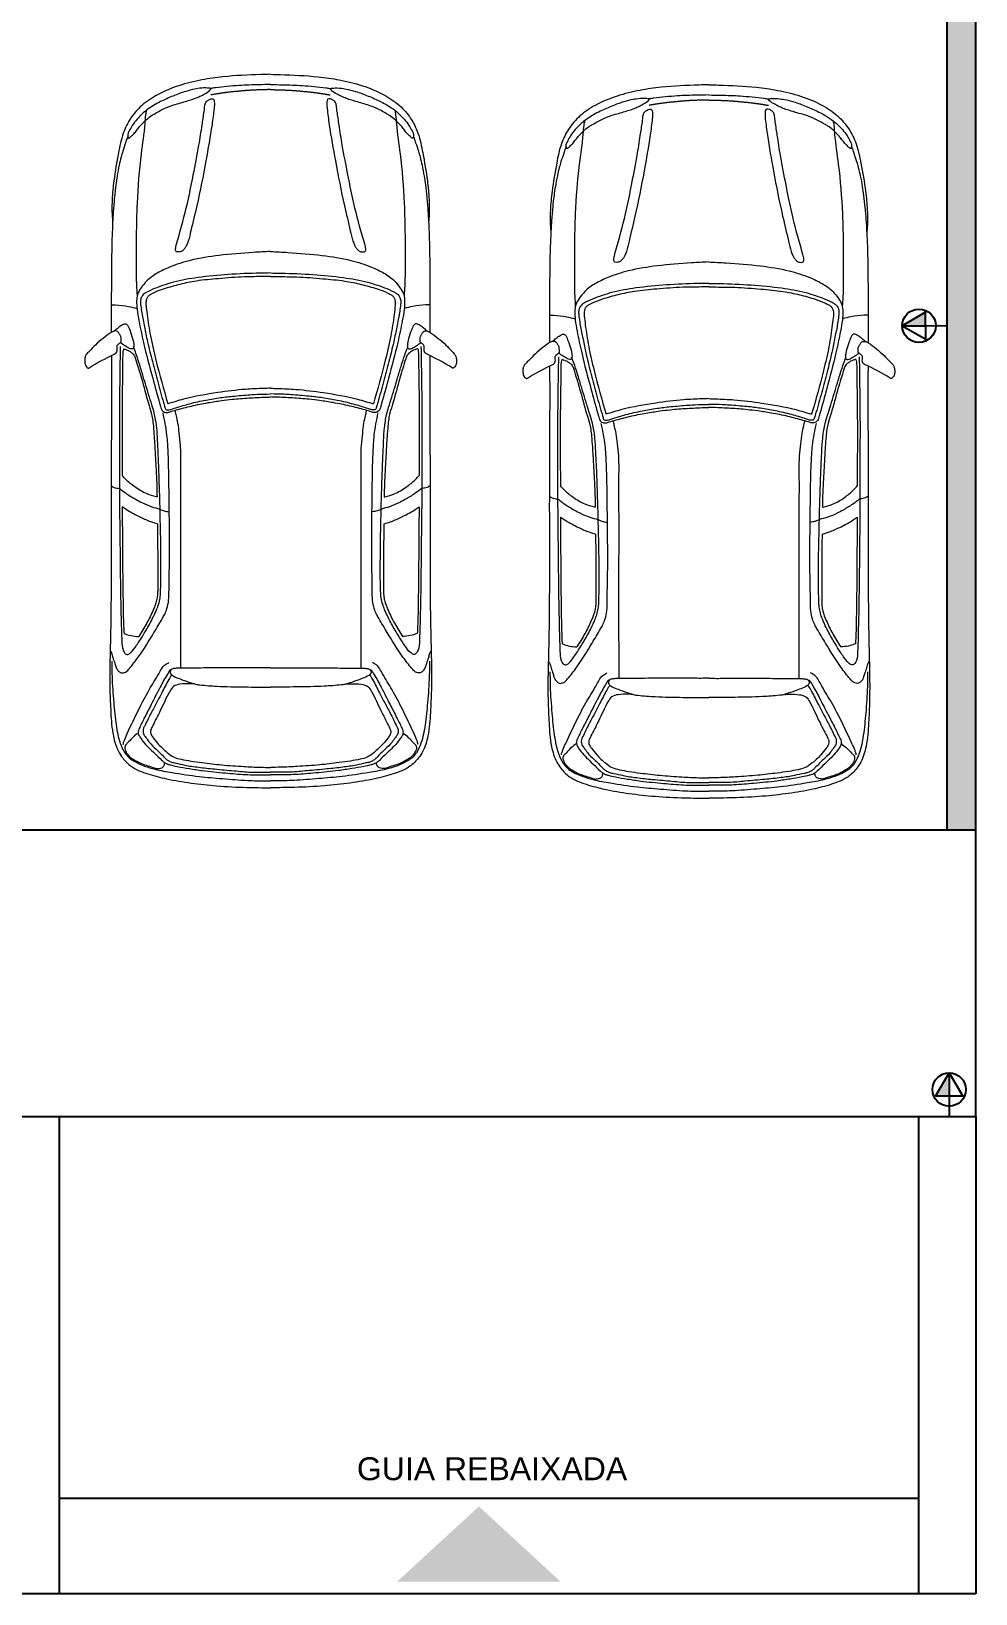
# Model space of a CAD drawing. Header units: inches. Extents: x 2 to 116, y 2 to 108.
# Drawn here: x 38.29 to 43.23, y 30.34 to 38.53 of the extents above; entities that cross this region are included whole.
import ezdxf

# ---------------------------------------------------------------- set-up
doc = ezdxf.new("R2010")
doc.units = ezdxf.units.IN
doc.header["$MEASUREMENT"] = 0
for name, color, linetype, lineweight in [('03.1 PAREDES', 250, 'Continuous', 25), ('07.1 DETALHES', 251, 'Continuous', 9), ('08.1 DETALHES', 253, 'Continuous', 9)]:
    doc.layers.add(name, color=color, linetype=linetype, lineweight=lineweight)
doc.layers.add('PLANTA TUGS_TUES', color=7, linetype='Continuous')
doc.layers.add('TOMADAS', color=170, linetype='Continuous')
doc.styles.add('TEXTO 15MM', font='arial.ttf', dxfattribs={"height": 0.15})

# ---------------------------------------------------------------- blocks, each defined once
blk = doc.blocks.new('VEICULO 03')
at = {"layer": '08.1 DETALHES'}
for points, knots in [([(0, 0), (-0.0168, -0.0006), (-0.1001, -0.0033), (-0.2205, -0.0078), (-0.3643, -0.0287), (-0.4804, -0.0564), (-0.5874, -0.1009), (-0.675, -0.158), (-0.7359, -0.2285), (-0.7776, -0.3139), (-0.7998, -0.4258), (-0.8203, -0.5414), (-0.8303, -0.6444), (-0.832, -0.7152), (-0.8292, -0.7532), (-0.828, -0.77)], [0.02204, 0.02204, 0.02204, 0.02204, 0.08847, 0.352239, 0.498864, 0.663494, 0.823694, 0.955883, 1.073879, 1.188235, 1.328115, 1.52388, 1.653638, 1.737566, 1.804286, 1.804286, 1.804286, 1.804286]), ([(0, 0), (0.0168, -0.0006), (0.1001, -0.0033), (0.2205, -0.0078), (0.3643, -0.0287), (0.4804, -0.0564), (0.5874, -0.1009), (0.675, -0.158), (0.7359, -0.2285), (0.7776, -0.3139), (0.7998, -0.4258), (0.8203, -0.5414), (0.8303, -0.6444), (0.832, -0.7152), (0.8292, -0.7532), (0.828, -0.77)], [0.02204, 0.02204, 0.02204, 0.02204, 0.08847, 0.352239, 0.498864, 0.663494, 0.823694, 0.955883, 1.073879, 1.188235, 1.328115, 1.52388, 1.653638, 1.737566, 1.804286, 1.804286, 1.804286, 1.804286]), ([(0, -0.0539), (-0.0207, -0.0541), (-0.0758, -0.0548), (-0.1723, -0.0581), (-0.2552, -0.0663), (-0.3038, -0.073), (-0.3111, -0.074)], [0.0070111, 0.0070111, 0.0070111, 0.0070111, 0.0891796, 0.2250349, 0.389513, 0.419064, 0.419064, 0.419064, 0.419064]), ([(0, -0.0539), (0.0207, -0.0541), (0.0758, -0.0548), (0.1723, -0.0581), (0.2552, -0.0663), (0.3038, -0.073), (0.3111, -0.074)], [0.0070111, 0.0070111, 0.0070111, 0.0070111, 0.0891796, 0.2250349, 0.389513, 0.419064, 0.419064, 0.419064, 0.419064]), ([(-0.6506, -0.1887), (-0.6522, -0.1966), (-0.6567, -0.2199), (-0.6607, -0.2966), (-0.6853, -0.45), (-0.6999, -0.6454), (-0.7048, -0.8464), (-0.7034, -0.9945), (-0.7042, -1.0912), (-0.7007, -1.1327), (-0.7002, -1.1465), (-0.6993, -1.1559), (-0.6988, -1.1619)], [0.025298, 0.025298, 0.025298, 0.025298, 0.05729, 0.119342, 0.328736, 0.672579, 0.894559, 1.124896, 1.259756, 1.276855, 1.290078, 1.31425, 1.31425, 1.31425, 1.31425]), ([(0.6506, -0.1887), (0.6522, -0.1966), (0.6567, -0.2199), (0.6607, -0.2966), (0.6853, -0.45), (0.6999, -0.6454), (0.7048, -0.8464), (0.7034, -0.9945), (0.7042, -1.0912), (0.7007, -1.1327), (0.7002, -1.1465), (0.6993, -1.1559), (0.6988, -1.1619)], [0.025298, 0.025298, 0.025298, 0.025298, 0.05729, 0.119342, 0.328736, 0.672579, 0.894559, 1.124896, 1.259756, 1.276855, 1.290078, 1.31425, 1.31425, 1.31425, 1.31425]), ([(-0.7463, -0.3234), (-0.7483, -0.3276), (-0.7536, -0.3393), (-0.7614, -0.3663), (-0.7735, -0.3981), (-0.7841, -0.4375), (-0.7948, -0.481), (-0.8033, -0.53), (-0.8119, -0.5855), (-0.8184, -0.647), (-0.8242, -0.7181), (-0.8284, -0.7919), (-0.8311, -0.8624), (-0.8327, -0.9323), (-0.8336, -1.0142), (-0.8344, -1.128), (-0.8345, -1.2444), (-0.8346, -1.325), (-0.8345, -1.352)], [0, 0, 0, 0, 0.01865, 0.050779, 0.111246, 0.153254, 0.212153, 0.2886, 0.350207, 0.434654, 0.53371, 0.632638, 0.72757, 0.812946, 0.909848, 1.05186, 1.263979, 1.370999, 1.370999, 1.370999, 1.370999]), ([(0.7477, -0.3264), (0.7492, -0.3297), (0.754, -0.3404), (0.7614, -0.3663), (0.7735, -0.3981), (0.7841, -0.4375), (0.7948, -0.481), (0.8033, -0.53), (0.8119, -0.5855), (0.8184, -0.647), (0.8242, -0.7181), (0.8284, -0.7919), (0.8311, -0.8624), (0.8327, -0.9323), (0.8336, -1.0142), (0.8344, -1.128), (0.8345, -1.2444), (0.8346, -1.325), (0.8345, -1.352)], [0.004395, 0.004395, 0.004395, 0.004395, 0.01865, 0.050779, 0.111246, 0.153254, 0.212153, 0.2886, 0.350207, 0.434654, 0.53371, 0.632638, 0.72757, 0.812946, 0.909848, 1.05186, 1.263979, 1.370999, 1.370999, 1.370999, 1.370999]), ([(0, -0.9285), (-0.0303, -0.9301), (-0.1205, -0.9349), (-0.2614, -0.9459), (-0.4087, -0.9695), (-0.5168, -1.0035), (-0.5935, -1.0397), (-0.6462, -1.0759), (-0.6777, -1.117), (-0.6993, -1.1517), (-0.703, -1.1913), (-0.6998, -1.2373), (-0.6866, -1.31), (-0.6615, -1.4305), (-0.6226, -1.574), (-0.5924, -1.6857), (-0.5769, -1.7398), (-0.5733, -1.7538), (-0.5666, -1.7649), (-0.5569, -1.7707), (-0.5466, -1.773), (-0.5381, -1.7724), (-0.5211, -1.7665), (-0.4803, -1.7549), (-0.4127, -1.7369), (-0.3332, -1.7211), (-0.2622, -1.7097), (-0.1911, -1.7015), (-0.1135, -1.6953), (-0.046, -1.6924), (-0.008, -1.6911), (0, -1.6908)], [0.022944, 0.022944, 0.022944, 0.022944, 0.143218, 0.380859, 0.582525, 0.732774, 0.827726, 0.918638, 0.981946, 1.032449, 1.077426, 1.136349, 1.215298, 1.369673, 1.624215, 1.803981, 1.828006, 1.847133, 1.861137, 1.878152, 1.890467, 1.902235, 1.911424, 1.961643, 2.070388, 2.188282, 2.282664, 2.355334, 2.47183, 2.591011, 2.622656, 2.622656, 2.622656, 2.622656]), ([(0, -0.9285), (0.0303, -0.9301), (0.1205, -0.9349), (0.2614, -0.9459), (0.4087, -0.9695), (0.5168, -1.0035), (0.5935, -1.0397), (0.6462, -1.0759), (0.6777, -1.117), (0.6993, -1.1517), (0.703, -1.1913), (0.6998, -1.2373), (0.6866, -1.31), (0.6615, -1.4305), (0.6226, -1.574), (0.5924, -1.6857), (0.5769, -1.7398), (0.5733, -1.7538), (0.5666, -1.7649), (0.5569, -1.7707), (0.5466, -1.773), (0.5381, -1.7724), (0.5211, -1.7665), (0.4803, -1.7549), (0.4127, -1.7369), (0.3332, -1.7211), (0.2622, -1.7097), (0.1911, -1.7015), (0.1135, -1.6953), (0.046, -1.6924), (0.008, -1.6911), (0, -1.6908)], [0.022944, 0.022944, 0.022944, 0.022944, 0.143218, 0.380859, 0.582525, 0.732774, 0.827726, 0.918638, 0.981946, 1.032449, 1.077426, 1.136349, 1.215298, 1.369673, 1.624215, 1.803981, 1.828006, 1.847133, 1.861137, 1.878152, 1.890467, 1.902235, 1.911424, 1.961643, 2.070388, 2.188282, 2.282664, 2.355334, 2.47183, 2.591011, 2.622656, 2.622656, 2.622656, 2.622656]), ([(0, -1.0412), (-0.0186, -1.0414), (-0.0925, -1.0423), (-0.2199, -1.0476), (-0.3713, -1.0619), (-0.5016, -1.0847), (-0.5931, -1.1156), (-0.6457, -1.1389), (-0.6682, -1.1539), (-0.6771, -1.1672), (-0.6825, -1.1851), (-0.6808, -1.2111), (-0.6747, -1.2541), (-0.6622, -1.3152), (-0.6463, -1.3991), (-0.6227, -1.4935), (-0.5946, -1.5989), (-0.5735, -1.6787), (-0.558, -1.7289), (-0.554, -1.7454), (-0.5492, -1.757), (-0.5398, -1.759), (-0.528, -1.7578), (-0.5045, -1.7501), (-0.4726, -1.7398), (-0.4179, -1.7237), (-0.352, -1.7089), (-0.2737, -1.6946), (-0.1928, -1.686), (-0.1261, -1.6799), (-0.0595, -1.6759), (-0.0237, -1.6754), (0, -1.6751)], [0.037234, 0.037234, 0.037234, 0.037234, 0.110981, 0.329974, 0.542177, 0.713036, 0.852921, 0.92347, 0.940577, 0.958871, 0.985943, 1.013033, 1.060946, 1.158417, 1.260048, 1.39895, 1.543866, 1.692054, 1.726833, 1.750558, 1.760928, 1.773332, 1.784734, 1.808335, 1.870489, 1.918206, 2.033811, 2.138074, 2.23324, 2.355998, 2.403538, 2.49755, 2.49755, 2.49755, 2.49755]), ([(0, -1.059), (-0.0126, -1.0594), (-0.058, -1.0606), (-0.1491, -1.0602), (-0.266, -1.0704), (-0.3793, -1.0801), (-0.4745, -1.0995), (-0.5484, -1.1206), (-0.6003, -1.1384), (-0.6271, -1.1531), (-0.6417, -1.1617), (-0.6492, -1.1751), (-0.654, -1.1915), (-0.6517, -1.2199), (-0.6445, -1.2801), (-0.6297, -1.3767), (-0.5933, -1.533), (-0.56, -1.6509), (-0.5384, -1.7269)], [0.028825, 0.028825, 0.028825, 0.028825, 0.078622, 0.208939, 0.389307, 0.543252, 0.659264, 0.773195, 0.848489, 0.875036, 0.894973, 0.913705, 0.934328, 0.961739, 1.025298, 1.17569, 1.347812, 1.660934, 1.660934, 1.660934, 1.660934]), ([(0, -1.0412), (0.0186, -1.0414), (0.0925, -1.0423), (0.2199, -1.0476), (0.3713, -1.0619), (0.5016, -1.0847), (0.5931, -1.1156), (0.6457, -1.1389), (0.6682, -1.1539), (0.6771, -1.1672), (0.6825, -1.1851), (0.6808, -1.2111), (0.6747, -1.2541), (0.6622, -1.3152), (0.6463, -1.3991), (0.6227, -1.4935), (0.5946, -1.5989), (0.5735, -1.6787), (0.558, -1.7289), (0.554, -1.7454), (0.5492, -1.757), (0.5398, -1.759), (0.528, -1.7578), (0.5045, -1.7501), (0.4726, -1.7398), (0.4179, -1.7237), (0.352, -1.7089), (0.2737, -1.6946), (0.1928, -1.686), (0.1261, -1.6799), (0.0595, -1.6759), (0.0237, -1.6754), (0, -1.6751)], [0.037234, 0.037234, 0.037234, 0.037234, 0.110981, 0.329974, 0.542177, 0.713036, 0.852921, 0.92347, 0.940577, 0.958871, 0.985943, 1.013033, 1.060946, 1.158417, 1.260048, 1.39895, 1.543866, 1.692054, 1.726833, 1.750558, 1.760928, 1.773332, 1.784734, 1.808335, 1.870489, 1.918206, 2.033811, 2.138074, 2.23324, 2.355998, 2.403538, 2.49755, 2.49755, 2.49755, 2.49755]), ([(0, -1.059), (0.0126, -1.0594), (0.058, -1.0606), (0.1491, -1.0602), (0.266, -1.0704), (0.3793, -1.0801), (0.4745, -1.0995), (0.5484, -1.1206), (0.6003, -1.1384), (0.6271, -1.1531), (0.6417, -1.1617), (0.6492, -1.1751), (0.654, -1.1915), (0.6517, -1.2199), (0.6445, -1.2801), (0.6297, -1.3767), (0.5933, -1.533), (0.56, -1.6509), (0.5384, -1.7269)], [0.028825, 0.028825, 0.028825, 0.028825, 0.078622, 0.208939, 0.389307, 0.543252, 0.659264, 0.773195, 0.848489, 0.875036, 0.894973, 0.913705, 0.934328, 0.961739, 1.025298, 1.17569, 1.347812, 1.660934, 1.660934, 1.660934, 1.660934]), ([(-0.8345, -1.208), (-0.827, -1.2078), (-0.7968, -1.2077), (-0.7516, -1.2142), (-0.7147, -1.2229), (-0.7001, -1.2265)], [0.0519778, 0.0519778, 0.0519778, 0.0519778, 0.0814405, 0.1719525, 0.2315566, 0.2315566, 0.2315566, 0.2315566]), ([(0.8345, -1.208), (0.827, -1.2078), (0.7968, -1.2077), (0.7516, -1.2142), (0.7147, -1.2229), (0.7001, -1.2265)], [0.0519778, 0.0519778, 0.0519778, 0.0519778, 0.0814405, 0.1719525, 0.2315566, 0.2315566, 0.2315566, 0.2315566]), ([(-0.82, -1.3455), (-0.8179, -1.3437), (-0.8092, -1.3364), (-0.7947, -1.3236), (-0.7783, -1.3128), (-0.7658, -1.3075), (-0.7564, -1.3069), (-0.7491, -1.3133), (-0.7422, -1.3286), (-0.7312, -1.3557), (-0.7218, -1.3868), (-0.7163, -1.4135), (-0.7158, -1.427), (-0.7187, -1.4393), (-0.73, -1.4395), (-0.7445, -1.4351), (-0.7635, -1.4222), (-0.779, -1.4119), (-0.7871, -1.4065)], [0.0088358, 0.0088358, 0.0088358, 0.0088358, 0.0198161, 0.053601, 0.0858035, 0.0966397, 0.1074191, 0.1209932, 0.1317796, 0.1741989, 0.2364385, 0.2609589, 0.2806319, 0.2922977, 0.3038688, 0.3189415, 0.3541848, 0.392839, 0.392839, 0.392839, 0.392839]), ([(0.82, -1.3455), (0.8179, -1.3437), (0.8092, -1.3364), (0.7947, -1.3236), (0.7783, -1.3128), (0.7658, -1.3075), (0.7564, -1.3069), (0.7491, -1.3133), (0.7422, -1.3286), (0.7312, -1.3557), (0.7218, -1.3868), (0.7163, -1.4135), (0.7158, -1.427), (0.7187, -1.4393), (0.73, -1.4395), (0.7445, -1.4351), (0.7635, -1.4222), (0.779, -1.4119), (0.7871, -1.4065)], [0.0088358, 0.0088358, 0.0088358, 0.0088358, 0.0198161, 0.053601, 0.0858035, 0.0966397, 0.1074191, 0.1209932, 0.1317796, 0.1741989, 0.2364385, 0.2609589, 0.2806319, 0.2922977, 0.3038688, 0.3189415, 0.3541848, 0.392839, 0.392839, 0.392839, 0.392839]), ([(-0.7873, -1.4266), (-0.7876, -1.4348), (-0.7886, -1.4683), (-0.7897, -1.565), (-0.7926, -1.7348), (-0.7912, -1.9598), (-0.7924, -2.199), (-0.7891, -2.4316), (-0.7873, -2.6575), (-0.7836, -2.8395), (-0.7803, -2.9632), (-0.7765, -3.0188), (-0.7529, -3.0462), (-0.725, -3.0254), (-0.7083, -3.0009), (-0.6845, -2.9666), (-0.6575, -2.922), (-0.6289, -2.8733), (-0.6082, -2.8311), (-0.596, -2.8022), (-0.5854, -2.7758), (-0.58, -2.7507), (-0.5769, -2.7295), (-0.5764, -2.7085), (-0.5751, -2.6748), (-0.5742, -2.6313), (-0.5744, -2.5782), (-0.5748, -2.5153), (-0.5752, -2.4458), (-0.5765, -2.3828), (-0.5785, -2.3237), (-0.5791, -2.258), (-0.5819, -2.1761), (-0.5846, -2.0912), (-0.5876, -2.0055), (-0.5919, -1.9269), (-0.5944, -1.8635), (-0.6007, -1.8175), (-0.6072, -1.7815), (-0.6191, -1.7396), (-0.6352, -1.6909), (-0.651, -1.6373), (-0.668, -1.5807), (-0.6844, -1.5259), (-0.7003, -1.4771), (-0.7117, -1.4457), (-0.7174, -1.4312), (-0.7186, -1.4282)], [0.016225, 0.016225, 0.016225, 0.016225, 0.048768, 0.148649, 0.399455, 0.721452, 1.040354, 1.346887, 1.642979, 1.935367, 2.06822, 2.132517, 2.157039, 2.188869, 2.242898, 2.284108, 2.351535, 2.450516, 2.507446, 2.537575, 2.574619, 2.620009, 2.638988, 2.659259, 2.70327, 2.772409, 2.831666, 2.913827, 3.021546, 3.106984, 3.163285, 3.255932, 3.367419, 3.487813, 3.592344, 3.707224, 3.799528, 3.843668, 3.891049, 3.9443, 4.016063, 4.094106, 4.165982, 4.24991, 4.320665, 4.369477, 4.382226, 4.382226, 4.382226, 4.382226]), ([(-0.7706, -1.4394), (-0.7716, -1.444), (-0.7751, -1.4616), (-0.7749, -1.5381), (-0.7777, -1.6584), (-0.7783, -1.8616), (-0.7776, -2.0175), (-0.7774, -2.1026)], [0.0107846, 0.0107846, 0.0107846, 0.0107846, 0.0291315, 0.0805713, 0.2677321, 0.5534025, 0.8851576, 0.8851576, 0.8851576, 0.8851576]), ([(-0.7706, -1.4394), (-0.7678, -1.4398), (-0.7557, -1.4422), (-0.74, -1.4502), (-0.7246, -1.4609), (-0.713, -1.4732), (-0.6998, -1.5172), (-0.6722, -1.6017), (-0.6492, -1.6977), (-0.626, -1.7672), (-0.6177, -1.8072), (-0.6135, -1.8485), (-0.6089, -1.9094), (-0.6047, -1.9848), (-0.5999, -2.0738), (-0.5958, -2.1491), (-0.5952, -2.1978), (-0.595, -2.2144)], [0.01621, 0.01621, 0.01621, 0.01621, 0.027452, 0.065135, 0.084552, 0.101745, 0.130663, 0.271161, 0.449297, 0.519339, 0.561636, 0.610534, 0.683602, 0.803795, 0.909645, 1.036895, 1.102484, 1.102484, 1.102484, 1.102484]), ([(0.7873, -1.4266), (0.7876, -1.4348), (0.7886, -1.4683), (0.7897, -1.565), (0.7926, -1.7348), (0.7912, -1.9598), (0.7924, -2.199), (0.7891, -2.4316), (0.7873, -2.6575), (0.7836, -2.8395), (0.7803, -2.9632), (0.7765, -3.0188), (0.7529, -3.0462), (0.725, -3.0254), (0.7083, -3.0009), (0.6845, -2.9666), (0.6575, -2.922), (0.6289, -2.8733), (0.6082, -2.8311), (0.596, -2.8022), (0.5854, -2.7758), (0.58, -2.7507), (0.5769, -2.7295), (0.5764, -2.7085), (0.5751, -2.6748), (0.5742, -2.6313), (0.5744, -2.5782), (0.5748, -2.5153), (0.5752, -2.4458), (0.5765, -2.3828), (0.5785, -2.3237), (0.5791, -2.258), (0.5819, -2.1761), (0.5846, -2.0912), (0.5876, -2.0055), (0.5919, -1.9269), (0.5944, -1.8635), (0.6007, -1.8175), (0.6072, -1.7815), (0.6191, -1.7396), (0.6352, -1.6909), (0.651, -1.6373), (0.668, -1.5807), (0.6844, -1.5259), (0.7003, -1.4771), (0.7112, -1.4469), (0.7164, -1.4337), (0.7171, -1.432)], [0.016225, 0.016225, 0.016225, 0.016225, 0.048768, 0.148649, 0.399455, 0.721452, 1.040354, 1.346887, 1.642979, 1.935367, 2.06822, 2.132517, 2.157039, 2.188869, 2.242898, 2.284108, 2.351535, 2.450516, 2.507446, 2.537575, 2.574619, 2.620009, 2.638988, 2.659259, 2.70327, 2.772409, 2.831666, 2.913827, 3.021546, 3.106984, 3.163285, 3.255932, 3.367419, 3.487813, 3.592344, 3.707224, 3.799528, 3.843668, 3.891049, 3.9443, 4.016063, 4.094106, 4.165982, 4.24991, 4.320665, 4.369477, 4.376898, 4.376898, 4.376898, 4.376898]), ([(0.7706, -1.4394), (0.7678, -1.4398), (0.7557, -1.4422), (0.74, -1.4502), (0.7246, -1.4609), (0.713, -1.4732), (0.6998, -1.5172), (0.6722, -1.6017), (0.6492, -1.6977), (0.626, -1.7672), (0.6177, -1.8072), (0.6135, -1.8485), (0.6089, -1.9094), (0.6047, -1.9848), (0.5999, -2.0738), (0.5958, -2.1491), (0.5952, -2.1978), (0.595, -2.2144)], [0.01621, 0.01621, 0.01621, 0.01621, 0.027452, 0.065135, 0.084552, 0.101745, 0.130663, 0.271161, 0.449297, 0.519339, 0.561636, 0.610534, 0.683602, 0.803795, 0.909645, 1.036895, 1.102484, 1.102484, 1.102484, 1.102484]), ([(0.7706, -1.4394), (0.7716, -1.444), (0.7751, -1.4616), (0.7749, -1.5381), (0.7777, -1.6584), (0.7783, -1.8616), (0.7776, -2.0175), (0.7774, -2.1026)], [0.0107846, 0.0107846, 0.0107846, 0.0107846, 0.0291315, 0.0805713, 0.2677321, 0.5534025, 0.8851576, 0.8851576, 0.8851576, 0.8851576]), ([(-0.834, -1.4741), (-0.8338, -1.4972), (-0.8333, -1.5878), (-0.8335, -1.8181), (-0.837, -2.2801), (-0.8318, -2.7737), (-0.8456, -3.1668), (-0.8371, -3.3461), (-0.8302, -3.4553), (-0.8056, -3.5362), (-0.7713, -3.5892), (-0.7236, -3.6365), (-0.6412, -3.6679), (-0.5359, -3.6951), (-0.4149, -3.715), (-0.2748, -3.7306), (-0.1357, -3.7372), (-0.0418, -3.7381), (0, -3.7384)], [1.532241, 1.532241, 1.532241, 1.532241, 1.623906, 1.890997, 2.444728, 3.45404, 3.847101, 4.001413, 4.165196, 4.279864, 4.33083, 4.414174, 4.540788, 4.673279, 4.846267, 5.025482, 5.231917, 5.397513, 5.397513, 5.397513, 5.397513]), ([(-0.834, -1.4741), (-0.8338, -1.4972), (-0.8333, -1.5878), (-0.8335, -1.8181), (-0.837, -2.2801), (-0.8318, -2.7737), (-0.8456, -3.1668), (-0.8371, -3.3461), (-0.8302, -3.4553), (-0.8056, -3.5362), (-0.7713, -3.5892), (-0.7236, -3.6365), (-0.6412, -3.6679), (-0.5359, -3.6951), (-0.4149, -3.715), (-0.2748, -3.7306), (-0.1357, -3.7372), (-0.0418, -3.7381), (0, -3.7384)], [1.532241, 1.532241, 1.532241, 1.532241, 1.623906, 1.890997, 2.444728, 3.45404, 3.847101, 4.001413, 4.165196, 4.279864, 4.33083, 4.414174, 4.540788, 4.673279, 4.846267, 5.025482, 5.231917, 5.397513, 5.397513, 5.397513, 5.397513]), ([(0.834, -1.4741), (0.8338, -1.4972), (0.8333, -1.5878), (0.8335, -1.8181), (0.837, -2.2801), (0.8318, -2.7737), (0.8456, -3.1668), (0.8371, -3.3461), (0.8302, -3.4553), (0.8056, -3.5362), (0.7713, -3.5892), (0.7236, -3.6365), (0.6412, -3.6679), (0.5359, -3.6951), (0.4149, -3.715), (0.2748, -3.7306), (0.1357, -3.7372), (0.0418, -3.7381), (0, -3.7384)], [1.532241, 1.532241, 1.532241, 1.532241, 1.623906, 1.890997, 2.444728, 3.45404, 3.847101, 4.001413, 4.165196, 4.279864, 4.33083, 4.414174, 4.540788, 4.673279, 4.846267, 5.025482, 5.231917, 5.397513, 5.397513, 5.397513, 5.397513]), ([(0, -1.645), (-0.012, -1.6454), (-0.056, -1.6468), (-0.1488, -1.6504), (-0.289, -1.6688), (-0.4256, -1.6922), (-0.511, -1.7182), (-0.5384, -1.7269)], [0.0184805, 0.0184805, 0.0184805, 0.0184805, 0.0662171, 0.1925344, 0.3862268, 0.6263675, 0.7400159, 0.7400159, 0.7400159, 0.7400159]), ([(0, -1.645), (0.012, -1.6454), (0.056, -1.6468), (0.1488, -1.6504), (0.289, -1.6688), (0.4256, -1.6922), (0.511, -1.7182), (0.5384, -1.7269)], [0.0184805, 0.0184805, 0.0184805, 0.0184805, 0.0662171, 0.1925344, 0.3862268, 0.6263675, 0.7400159, 0.7400159, 0.7400159, 0.7400159]), ([(-0.8407, -3.0216), (-0.8378, -3.0248), (-0.8299, -3.0347), (-0.8275, -3.0591), (-0.8154, -3.0832), (-0.8107, -3.1083), (-0.7994, -3.1254), (-0.7826, -3.1399), (-0.7566, -3.1338), (-0.7288, -3.1011), (-0.6769, -3.0341), (-0.6223, -2.9438), (-0.5768, -2.8688), (-0.5531, -2.8271), (-0.5407, -2.796), (-0.5323, -2.7525), (-0.5323, -2.6979), (-0.5309, -2.6139), (-0.5286, -2.4899), (-0.5302, -2.3487), (-0.5316, -2.2199), (-0.5329, -2.1129), (-0.5349, -2.0199), (-0.5381, -1.9441), (-0.5431, -1.8852), (-0.551, -1.8318), (-0.5594, -1.7934), (-0.5635, -1.7746)], [0.007913, 0.007913, 0.007913, 0.007913, 0.024718, 0.058133, 0.100469, 0.131412, 0.157469, 0.181283, 0.213824, 0.249153, 0.350071, 0.55033, 0.665756, 0.698043, 0.740049, 0.798041, 0.872168, 0.956009, 1.130827, 1.363551, 1.515194, 1.641414, 1.787301, 1.883745, 1.941896, 2.021262, 2.097496, 2.097496, 2.097496, 2.097496]), ([(-0.5005, -1.765), (-0.4988, -1.7731), (-0.4947, -1.794), (-0.4851, -1.8321), (-0.4806, -1.8843), (-0.4712, -1.9545), (-0.4728, -2.0689), (-0.4718, -2.261), (-0.4723, -2.5229), (-0.4721, -2.8193), (-0.4721, -3.0162), (-0.4721, -3.1119)], [0, 0, 0, 0, 0.032565, 0.084391, 0.155401, 0.239537, 0.365069, 0.607284, 1.001435, 1.402192, 1.781494, 1.781494, 1.781494, 1.781494]), ([(0.5005, -1.765), (0.4988, -1.7731), (0.4947, -1.794), (0.4851, -1.8321), (0.4806, -1.8843), (0.4712, -1.9545), (0.4728, -2.0689), (0.4718, -2.261), (0.4723, -2.5229), (0.4721, -2.8193), (0.4721, -3.0162), (0.4721, -3.1119)], [0, 0, 0, 0, 0.032565, 0.084391, 0.155401, 0.239537, 0.365069, 0.607284, 1.001435, 1.402192, 1.781494, 1.781494, 1.781494, 1.781494]), ([(0.8407, -3.0216), (0.8378, -3.0248), (0.8299, -3.0347), (0.8275, -3.0591), (0.8154, -3.0832), (0.8107, -3.1083), (0.7994, -3.1254), (0.7826, -3.1399), (0.7566, -3.1338), (0.7288, -3.1011), (0.6769, -3.0341), (0.6223, -2.9438), (0.5768, -2.8688), (0.5531, -2.8271), (0.5407, -2.796), (0.5323, -2.7525), (0.5323, -2.6979), (0.5309, -2.6139), (0.5286, -2.4899), (0.5302, -2.3487), (0.5316, -2.2199), (0.5329, -2.1129), (0.5349, -2.0199), (0.5381, -1.9441), (0.5431, -1.8852), (0.551, -1.8318), (0.5594, -1.7934), (0.5635, -1.7746)], [0.007913, 0.007913, 0.007913, 0.007913, 0.024718, 0.058133, 0.100469, 0.131412, 0.157469, 0.181283, 0.213824, 0.249153, 0.350071, 0.55033, 0.665756, 0.698043, 0.740049, 0.798041, 0.872168, 0.956009, 1.130827, 1.363551, 1.515194, 1.641414, 1.787301, 1.883745, 1.941896, 2.021262, 2.097496, 2.097496, 2.097496, 2.097496]), ([(-0.595, -2.2144), (-0.5965, -2.214), (-0.6142, -2.2096), (-0.6556, -2.1981), (-0.7088, -2.1656), (-0.751, -2.1314), (-0.7712, -2.1095), (-0.7774, -2.1026)], [0.0184808, 0.0184808, 0.0184808, 0.0184808, 0.0244045, 0.0908109, 0.1874496, 0.2688497, 0.3054254, 0.3054254, 0.3054254, 0.3054254]), ([(0.595, -2.2144), (0.5965, -2.214), (0.6142, -2.2096), (0.6556, -2.1981), (0.7088, -2.1656), (0.751, -2.1314), (0.7712, -2.1095), (0.7774, -2.1026)], [0.0184808, 0.0184808, 0.0184808, 0.0184808, 0.0244045, 0.0908109, 0.1874496, 0.2688497, 0.3054254, 0.3054254, 0.3054254, 0.3054254]), ([(-0.8352, -2.1544), (-0.8343, -2.1555), (-0.8301, -2.1599), (-0.8203, -2.1648), (-0.8071, -2.1696), (-0.7968, -2.169), (-0.7897, -2.171), (-0.7771, -2.1812), (-0.7494, -2.2019), (-0.7106, -2.2253), (-0.6669, -2.2485), (-0.6258, -2.266), (-0.5931, -2.2746), (-0.5753, -2.2803), (-0.568, -2.2843), (-0.5579, -2.2879), (-0.5448, -2.2908), (-0.5359, -2.2918), (-0.5308, -2.2923)], [0.0021036, 0.0021036, 0.0021036, 0.0021036, 0.007665, 0.0260741, 0.0448003, 0.0627729, 0.0661996, 0.0734677, 0.1262344, 0.2042371, 0.2519766, 0.3223465, 0.3805256, 0.3859817, 0.3960124, 0.413469, 0.4284431, 0.4488804, 0.4488804, 0.4488804, 0.4488804]), ([(0.8352, -2.1544), (0.8343, -2.1555), (0.8301, -2.1599), (0.8203, -2.1648), (0.8071, -2.1696), (0.7968, -2.169), (0.7897, -2.171), (0.7771, -2.1812), (0.7494, -2.2019), (0.7106, -2.2253), (0.6669, -2.2485), (0.6258, -2.266), (0.5931, -2.2746), (0.5753, -2.2803), (0.568, -2.2843), (0.5579, -2.2879), (0.5448, -2.2908), (0.5359, -2.2918), (0.5308, -2.2923)], [0.0021036, 0.0021036, 0.0021036, 0.0021036, 0.007665, 0.0260741, 0.0448003, 0.0627729, 0.0661996, 0.0734677, 0.1262344, 0.2042371, 0.2519766, 0.3223465, 0.3805256, 0.3859817, 0.3960124, 0.413469, 0.4284431, 0.4488804, 0.4488804, 0.4488804, 0.4488804]), ([(-0.7775, -2.2656), (-0.7775, -2.2716), (-0.7773, -2.3193), (-0.7759, -2.4244), (-0.7756, -2.582), (-0.7731, -2.7435), (-0.7719, -2.8598), (-0.7686, -2.9175), (-0.7679, -2.9296)], [1.1023462, 1.1023462, 1.1023462, 1.1023462, 1.1258812, 1.2915742, 1.5186838, 1.7500916, 1.9315406, 1.9792618, 1.9792618, 1.9792618, 1.9792618]), ([(-0.5933, -2.3552), (-0.5938, -2.3551), (-0.609, -2.3515), (-0.6431, -2.3398), (-0.6971, -2.3146), (-0.7441, -2.2898), (-0.7707, -2.2707), (-0.7775, -2.2657)], [0.0357744, 0.0357744, 0.0357744, 0.0357744, 0.0377865, 0.0978159, 0.1776703, 0.2741665, 0.3074011, 0.3074011, 0.3074011, 0.3074011]), ([(0.5933, -2.3552), (0.5938, -2.3551), (0.609, -2.3515), (0.6431, -2.3398), (0.6971, -2.3146), (0.7441, -2.2898), (0.7707, -2.2707), (0.7775, -2.2657)], [0.0357744, 0.0357744, 0.0357744, 0.0357744, 0.0377865, 0.0978159, 0.1776703, 0.2741665, 0.3074011, 0.3074011, 0.3074011, 0.3074011]), ([(0.7775, -2.2656), (0.7775, -2.2716), (0.7773, -2.3193), (0.7759, -2.4244), (0.7756, -2.582), (0.7731, -2.7435), (0.7719, -2.8598), (0.7686, -2.9175), (0.7679, -2.9296)], [1.1023462, 1.1023462, 1.1023462, 1.1023462, 1.1258812, 1.2915742, 1.5186838, 1.7500916, 1.9315406, 1.9792618, 1.9792618, 1.9792618, 1.9792618]), ([(-0.5933, -2.3552), (-0.5931, -2.3702), (-0.5924, -2.417), (-0.591, -2.5207), (-0.5915, -2.6191), (-0.5916, -2.6977), (-0.5914, -2.7278), (-0.5982, -2.7661), (-0.6173, -2.8148), (-0.6485, -2.8784), (-0.6763, -2.9228), (-0.6908, -2.9458)], [1.2884743, 1.2884743, 1.2884743, 1.2884743, 1.3480159, 1.4737175, 1.6993943, 1.7379593, 1.785116, 1.8184599, 1.8911861, 1.9914587, 2.0988194, 2.0988194, 2.0988194, 2.0988194]), ([(0.5933, -2.3552), (0.5931, -2.3702), (0.5924, -2.417), (0.591, -2.5207), (0.5915, -2.6191), (0.5916, -2.6977), (0.5914, -2.7278), (0.5982, -2.7661), (0.6173, -2.8148), (0.6485, -2.8784), (0.6763, -2.9228), (0.6908, -2.9458)], [1.2884743, 1.2884743, 1.2884743, 1.2884743, 1.3480159, 1.4737175, 1.6993943, 1.7379593, 1.785116, 1.8184599, 1.8911861, 1.9914587, 2.0988194, 2.0988194, 2.0988194, 2.0988194]), ([(-0.7679, -2.9296), (-0.759, -2.9332), (-0.7376, -2.9409), (-0.7112, -2.9448), (-0.6945, -2.9456), (-0.6908, -2.9458)], [0.0400744, 0.0400744, 0.0400744, 0.0400744, 0.0781892, 0.1303816, 0.1446803, 0.1446803, 0.1446803, 0.1446803]), ([(0.7679, -2.9296), (0.759, -2.9332), (0.7376, -2.9409), (0.7112, -2.9448), (0.6945, -2.9456), (0.6908, -2.9458)], [0.0400744, 0.0400744, 0.0400744, 0.0400744, 0.0781892, 0.1303816, 0.1446803, 0.1446803, 0.1446803, 0.1446803]), ([(-0.832, -3.0758), (-0.8318, -3.1017), (-0.8312, -3.1739), (-0.8229, -3.2852), (-0.8117, -3.4028), (-0.7949, -3.4922), (-0.7685, -3.5506), (-0.7417, -3.5823), (-0.7063, -3.6055), (-0.6613, -3.6253), (-0.5945, -3.6451), (-0.4987, -3.6619), (-0.3811, -3.6798), (-0.2492, -3.6908), (-0.1328, -3.7006), (-0.0485, -3.702), (-0.0083, -3.702), (0, -3.702)], [0, 0, 0, 0, 0.102532, 0.286098, 0.441625, 0.570864, 0.644395, 0.692786, 0.732841, 0.811001, 0.886994, 1.007968, 1.196291, 1.357867, 1.532197, 1.658916, 1.691669, 1.691669, 1.691669, 1.691669]), ([(-0.7722, -3.5111), (-0.7718, -3.5076), (-0.7693, -3.4989), (-0.7621, -3.4787), (-0.7354, -3.4207), (-0.6946, -3.3334), (-0.6407, -3.2297), (-0.5958, -3.1611), (-0.5728, -3.1153), (-0.5587, -3.0969), (-0.5448, -3.0882), (-0.5372, -3.0842), (-0.5333, -3.0822)], [0.0070119, 0.0070119, 0.0070119, 0.0070119, 0.0213502, 0.042361, 0.0919427, 0.2738715, 0.4245457, 0.5546501, 0.5974358, 0.62802, 0.6448204, 0.6620187, 0.6620187, 0.6620187, 0.6620187]), ([(0, -3.1103), (-0.0272, -3.1104), (-0.1338, -3.1104), (-0.2807, -3.1093), (-0.4145, -3.1117), (-0.4763, -3.1112), (-0.5029, -3.1127), (-0.5195, -3.1162), (-0.5269, -3.128), (-0.5255, -3.1391), (-0.5196, -3.1459), (-0.5058, -3.1556), (-0.4829, -3.1646), (-0.4465, -3.179), (-0.4134, -3.1891), (-0.3867, -3.1979), (-0.3451, -3.202), (-0.2867, -3.2069), (-0.1844, -3.2094), (-0.0909, -3.2109), (-0.0216, -3.2107), (0, -3.2105)], [0.02364, 0.02364, 0.02364, 0.02364, 0.131244, 0.44623, 0.604701, 0.663055, 0.68924, 0.711973, 0.725764, 0.74019, 0.753307, 0.760271, 0.806756, 0.849773, 0.915496, 0.944185, 0.960692, 1.080719, 1.176486, 1.365788, 1.451218, 1.451218, 1.451218, 1.451218]), ([(0.832, -3.0758), (0.8318, -3.1017), (0.8312, -3.1739), (0.8229, -3.2852), (0.8117, -3.4028), (0.7949, -3.4922), (0.7685, -3.5506), (0.7417, -3.5823), (0.7063, -3.6055), (0.6613, -3.6253), (0.5945, -3.6451), (0.4987, -3.6619), (0.3811, -3.6798), (0.2492, -3.6908), (0.1328, -3.7006), (0.0485, -3.702), (0.0083, -3.702), (0, -3.702)], [0, 0, 0, 0, 0.102532, 0.286098, 0.441625, 0.570864, 0.644395, 0.692786, 0.732841, 0.811001, 0.886994, 1.007968, 1.196291, 1.357867, 1.532197, 1.658916, 1.691669, 1.691669, 1.691669, 1.691669]), ([(0, -3.1103), (0.0272, -3.1104), (0.1338, -3.1104), (0.2807, -3.1093), (0.4145, -3.1117), (0.4763, -3.1112), (0.5029, -3.1127), (0.5195, -3.1162), (0.5269, -3.128), (0.5255, -3.1391), (0.5196, -3.1459), (0.5058, -3.1556), (0.4829, -3.1646), (0.4465, -3.179), (0.4134, -3.1891), (0.3867, -3.1979), (0.3451, -3.202), (0.2867, -3.2069), (0.1844, -3.2094), (0.0909, -3.2109), (0.0216, -3.2107), (0, -3.2105)], [0.02364, 0.02364, 0.02364, 0.02364, 0.131244, 0.44623, 0.604701, 0.663055, 0.68924, 0.711973, 0.725764, 0.74019, 0.753307, 0.760271, 0.806756, 0.849773, 0.915496, 0.944185, 0.960692, 1.080719, 1.176486, 1.365788, 1.451218, 1.451218, 1.451218, 1.451218]), ([(0.7722, -3.5111), (0.7718, -3.5076), (0.7693, -3.4989), (0.7621, -3.4787), (0.7354, -3.4207), (0.6946, -3.3334), (0.6407, -3.2297), (0.5958, -3.1611), (0.5728, -3.1153), (0.5587, -3.0969), (0.5448, -3.0882), (0.5372, -3.0842), (0.5333, -3.0822)], [0.0070119, 0.0070119, 0.0070119, 0.0070119, 0.0213502, 0.042361, 0.0919427, 0.2738715, 0.4245457, 0.5546501, 0.5974358, 0.62802, 0.6448204, 0.6620187, 0.6620187, 0.6620187, 0.6620187]), ([(-0.5203, -3.1193), (-0.5215, -3.1196), (-0.5255, -3.1206), (-0.5312, -3.1245), (-0.5345, -3.1339), (-0.5525, -3.1613), (-0.5827, -3.2185), (-0.6213, -3.2944), (-0.6577, -3.3644), (-0.6792, -3.4081), (-0.6913, -3.4332), (-0.6944, -3.446), (-0.6922, -3.4616), (-0.6814, -3.4772), (-0.6651, -3.5), (-0.6401, -3.5279), (-0.6053, -3.5594), (-0.5787, -3.5869), (-0.5595, -3.6036), (-0.5504, -3.61), (-0.5401, -3.6148), (-0.5193, -3.6202), (-0.4807, -3.6293), (-0.4238, -3.6381), (-0.3399, -3.6518), (-0.2417, -3.6601), (-0.1324, -3.6705), (-0.0533, -3.6708), (-0.0093, -3.6708), (0, -3.6708)], [0.008577, 0.008577, 0.008577, 0.008577, 0.013457, 0.024655, 0.034081, 0.052157, 0.15434, 0.289816, 0.390007, 0.466575, 0.483023, 0.50027, 0.517903, 0.543522, 0.574113, 0.629474, 0.691216, 0.759984, 0.781129, 0.791731, 0.803981, 0.825963, 0.876503, 0.961394, 1.053912, 1.212901, 1.351741, 1.488853, 1.525863, 1.525863, 1.525863, 1.525863]), ([(-0.5189, -3.1461), (-0.524, -3.1545), (-0.5424, -3.1854), (-0.5721, -3.246), (-0.6102, -3.3169), (-0.6415, -3.3753), (-0.6563, -3.4096), (-0.6673, -3.4266), (-0.668, -3.4409), (-0.6668, -3.4595), (-0.6508, -3.4767), (-0.6337, -3.506), (-0.6042, -3.5302), (-0.5781, -3.5575), (-0.559, -3.5758), (-0.5459, -3.5902), (-0.5328, -3.5974), (-0.5187, -3.605), (-0.4889, -3.6102), (-0.4427, -3.622), (-0.3739, -3.6314), (-0.288, -3.6411), (-0.1963, -3.6485), (-0.1148, -3.6573), (-0.051, -3.6565), (-0.0165, -3.6562), (0, -3.6561)], [0.007939, 0.007939, 0.007939, 0.007939, 0.047059, 0.150268, 0.274873, 0.365985, 0.412468, 0.423169, 0.445222, 0.467274, 0.494948, 0.534454, 0.602055, 0.643203, 0.68435, 0.70714, 0.719256, 0.743419, 0.770126, 0.838177, 0.932787, 1.044418, 1.18106, 1.297285, 1.368386, 1.43384, 1.43384, 1.43384, 1.43384]), ([(0.5203, -3.1193), (0.5215, -3.1196), (0.5255, -3.1206), (0.5312, -3.1245), (0.5345, -3.1339), (0.5525, -3.1613), (0.5827, -3.2185), (0.6213, -3.2944), (0.6577, -3.3644), (0.6792, -3.4081), (0.6913, -3.4332), (0.6944, -3.446), (0.6922, -3.4616), (0.6814, -3.4772), (0.6651, -3.5), (0.6401, -3.5279), (0.6053, -3.5594), (0.5787, -3.5869), (0.5595, -3.6036), (0.5504, -3.61), (0.5401, -3.6148), (0.5193, -3.6202), (0.4807, -3.6293), (0.4238, -3.6381), (0.3399, -3.6518), (0.2417, -3.6601), (0.1324, -3.6705), (0.0533, -3.6708), (0.0093, -3.6708), (0, -3.6708)], [0.008577, 0.008577, 0.008577, 0.008577, 0.013457, 0.024655, 0.034081, 0.052157, 0.15434, 0.289816, 0.390007, 0.466575, 0.483023, 0.50027, 0.517903, 0.543522, 0.574113, 0.629474, 0.691216, 0.759984, 0.781129, 0.791731, 0.803981, 0.825963, 0.876503, 0.961394, 1.053912, 1.212901, 1.351741, 1.488853, 1.525863, 1.525863, 1.525863, 1.525863]), ([(0.5189, -3.1461), (0.524, -3.1545), (0.5424, -3.1854), (0.5721, -3.246), (0.6102, -3.3169), (0.6415, -3.3753), (0.6563, -3.4096), (0.6673, -3.4266), (0.668, -3.4409), (0.6668, -3.4595), (0.6508, -3.4767), (0.6337, -3.506), (0.6042, -3.5302), (0.5781, -3.5575), (0.559, -3.5758), (0.5459, -3.5902), (0.5328, -3.5974), (0.5187, -3.605), (0.4889, -3.6102), (0.4427, -3.622), (0.3739, -3.6314), (0.288, -3.6411), (0.1963, -3.6485), (0.1148, -3.6573), (0.051, -3.6565), (0.0165, -3.6562), (0, -3.6561)], [0.007939, 0.007939, 0.007939, 0.007939, 0.047059, 0.150268, 0.274873, 0.365985, 0.412468, 0.423169, 0.445222, 0.467274, 0.494948, 0.534454, 0.602055, 0.643203, 0.68435, 0.70714, 0.719256, 0.743419, 0.770126, 0.838177, 0.932787, 1.044418, 1.18106, 1.297285, 1.368386, 1.43384, 1.43384, 1.43384, 1.43384]), ([(-0.3976, -3.1943), (-0.4063, -3.1942), (-0.4321, -3.1941), (-0.4694, -3.1933), (-0.5105, -3.2037), (-0.5432, -3.2573), (-0.5725, -3.3273), (-0.6064, -3.3903), (-0.6235, -3.4245), (-0.6287, -3.4364), (-0.63, -3.449), (-0.6246, -3.4626), (-0.6104, -3.4837), (-0.5834, -3.5163), (-0.5471, -3.5507), (-0.5083, -3.5803), (-0.4643, -3.5901), (-0.4154, -3.5995), (-0.3444, -3.6085), (-0.252, -3.6198), (-0.1499, -3.6264), (-0.0645, -3.6311), (-0.0176, -3.6315), (0, -3.6316)], [0.093163, 0.093163, 0.093163, 0.093163, 0.127764, 0.195608, 0.242619, 0.285406, 0.433604, 0.549107, 0.566922, 0.585192, 0.600409, 0.615578, 0.641744, 0.70124, 0.782642, 0.840384, 0.891073, 0.958581, 1.03834, 1.174297, 1.327378, 1.443624, 1.513198, 1.513198, 1.513198, 1.513198]), ([(0.3976, -3.1943), (0.4063, -3.1942), (0.4321, -3.1941), (0.4694, -3.1933), (0.5105, -3.2037), (0.5432, -3.2573), (0.5725, -3.3273), (0.6064, -3.3903), (0.6235, -3.4245), (0.6287, -3.4364), (0.63, -3.449), (0.6246, -3.4626), (0.6104, -3.4837), (0.5834, -3.5163), (0.5471, -3.5507), (0.5083, -3.5803), (0.4643, -3.5901), (0.4154, -3.5995), (0.3444, -3.6085), (0.252, -3.6198), (0.1499, -3.6264), (0.0645, -3.6311), (0.0176, -3.6315), (0, -3.6316)], [0.093163, 0.093163, 0.093163, 0.093163, 0.127764, 0.195608, 0.242619, 0.285406, 0.433604, 0.549107, 0.566922, 0.585192, 0.600409, 0.615578, 0.641744, 0.70124, 0.782642, 0.840384, 0.891073, 0.958581, 1.03834, 1.174297, 1.327378, 1.443624, 1.513198, 1.513198, 1.513198, 1.513198]), ([(-0.6933, -3.4525), (-0.6953, -3.4537), (-0.7068, -3.4615), (-0.7256, -3.4774), (-0.7436, -3.4992), (-0.759, -3.5125), (-0.7655, -3.526), (-0.7622, -3.5394), (-0.7568, -3.5523), (-0.7461, -3.5658), (-0.735, -3.579), (-0.7129, -3.5929), (-0.6853, -3.6089), (-0.6506, -3.6212), (-0.6204, -3.6295), (-0.5979, -3.6397), (-0.5825, -3.6358), (-0.5712, -3.6358), (-0.5636, -3.629), (-0.5582, -3.624), (-0.5561, -3.6165), (-0.5545, -3.6111), (-0.5535, -3.6078)], [0.005921, 0.005921, 0.005921, 0.005921, 0.0151929, 0.0609028, 0.1030698, 0.1269262, 0.1406856, 0.1601095, 0.178789, 0.1964987, 0.2212059, 0.2524271, 0.3017151, 0.3479967, 0.3967211, 0.4283964, 0.4399727, 0.4589756, 0.4710154, 0.4791157, 0.4875041, 0.501377, 0.501377, 0.501377, 0.501377]), ([(0.6933, -3.4525), (0.6953, -3.4537), (0.7068, -3.4615), (0.7256, -3.4774), (0.7436, -3.4992), (0.759, -3.5125), (0.7655, -3.526), (0.7622, -3.5394), (0.7568, -3.5523), (0.7461, -3.5658), (0.735, -3.579), (0.7129, -3.5929), (0.6853, -3.6089), (0.6506, -3.6212), (0.6204, -3.6295), (0.5979, -3.6397), (0.5825, -3.6358), (0.5712, -3.6358), (0.5636, -3.629), (0.5582, -3.624), (0.5561, -3.6165), (0.5545, -3.6111), (0.5535, -3.6078)], [0.005921, 0.005921, 0.005921, 0.005921, 0.0151929, 0.0609028, 0.1030698, 0.1269262, 0.1406856, 0.1601095, 0.178789, 0.1964987, 0.2212059, 0.2524271, 0.3017151, 0.3479967, 0.3967211, 0.4283964, 0.4399727, 0.4589756, 0.4710154, 0.4791157, 0.4875041, 0.501377, 0.501377, 0.501377, 0.501377])]:
    blk.add_open_spline(points, degree=3, knots=knots, dxfattribs=at)
for points in [[(-0.3108, -0.0743), (-0.3386, -0.0716), (-0.3813, -0.075), (-0.3964, -0.0776), (-0.4446, -0.0897), (-0.511, -0.1139), (-0.5762, -0.1432), (-0.6137, -0.1639), (-0.6498, -0.1881), (-0.6723, -0.2075), (-0.6994, -0.2356), (-0.7244, -0.268), (-0.7408, -0.2969), (-0.7469, -0.3094), (-0.7482, -0.3215), (-0.7462, -0.3311), (-0.7435, -0.3342), (-0.7387, -0.3327), (-0.7318, -0.3267), (-0.7165, -0.3118), (-0.7009, -0.2932), (-0.6864, -0.2744), (-0.6727, -0.2594), (-0.6603, -0.2465), (-0.6498, -0.2365), (-0.6234, -0.2166), (-0.6061, -0.2065), (-0.5782, -0.1907), (-0.5494, -0.1765), (-0.5253, -0.1665), (-0.4545, -0.145), (-0.4248, -0.1359), (-0.3963, -0.1268), (-0.37, -0.1152), (-0.3453, -0.1025), (-0.3184, -0.0839), (-0.3111, -0.074)], [(0.3108, -0.0743), (0.3386, -0.0716), (0.3813, -0.075), (0.3964, -0.0776), (0.4446, -0.0897), (0.511, -0.1139), (0.5762, -0.1432), (0.6137, -0.1639), (0.6498, -0.1881), (0.6723, -0.2075), (0.6994, -0.2356), (0.7244, -0.268), (0.7408, -0.2969), (0.7469, -0.3094), (0.7482, -0.3215), (0.7462, -0.3311), (0.7435, -0.3342), (0.7387, -0.3327), (0.7318, -0.3267), (0.7165, -0.3118), (0.7009, -0.2932), (0.6864, -0.2744), (0.6727, -0.2594), (0.6603, -0.2465), (0.6498, -0.2365), (0.6234, -0.2166), (0.6061, -0.2065), (0.5782, -0.1907), (0.5494, -0.1765), (0.5253, -0.1665), (0.4545, -0.145), (0.4248, -0.1359), (0.3963, -0.1268), (0.37, -0.1152), (0.3453, -0.1025), (0.3184, -0.0839), (0.3111, -0.074)], [(-0.3475, -0.1929), (-0.3447, -0.1649), (-0.3426, -0.1544), (-0.3356, -0.1425), (-0.323, -0.1334), (-0.3112, -0.1279), (-0.2986, -0.1313), (-0.2951, -0.1446), (-0.2944, -0.1593), (-0.2958, -0.1782), (-0.307, -0.2643), (-0.3391, -0.4532), (-0.3867, -0.6889), (-0.4174, -0.8196), (-0.4314, -0.8742), (-0.4398, -0.8957), (-0.4475, -0.9092), (-0.4601, -0.9231), (-0.4685, -0.9285), (-0.4782, -0.9301), (-0.4915, -0.9301), (-0.4964, -0.9259), (-0.4978, -0.9154), (-0.4962, -0.9027), (-0.4929, -0.8896), (-0.4796, -0.8434), (-0.4307, -0.6531), (-0.4048, -0.5273), (-0.3755, -0.3713), (-0.3587, -0.2664), (-0.3481, -0.1951)], [(0.3475, -0.1929), (0.3447, -0.1649), (0.3426, -0.1544), (0.3356, -0.1425), (0.323, -0.1334), (0.3112, -0.1279), (0.2986, -0.1313), (0.2951, -0.1446), (0.2944, -0.1593), (0.2958, -0.1782), (0.307, -0.2643), (0.3391, -0.4532), (0.3867, -0.6889), (0.4174, -0.8196), (0.4314, -0.8742), (0.4398, -0.8957), (0.4475, -0.9092), (0.4601, -0.9231), (0.4685, -0.9285), (0.4782, -0.9301), (0.4915, -0.9301), (0.4964, -0.9259), (0.4978, -0.9154), (0.4962, -0.9027), (0.4929, -0.8896), (0.4796, -0.8434), (0.4307, -0.6531), (0.4048, -0.5273), (0.3755, -0.3713), (0.3587, -0.2664), (0.3481, -0.1951)], [(-0.7828, -1.4031), (-0.7966, -1.414), (-0.8033, -1.4207), (-0.8041, -1.4366), (-0.8041, -1.4495), (-0.8083, -1.4595), (-0.8196, -1.4671), (-0.9503, -1.5377), (-0.9528, -1.539), (-0.9561, -1.539), (-0.9645, -1.5331), (-0.9703, -1.5231), (-0.9737, -1.5022), (-0.9716, -1.4825), (-0.9653, -1.4683), (-0.9507, -1.4529), (-0.9177, -1.4186), (-0.8776, -1.3839), (-0.8354, -1.3526), (-0.8216, -1.3459), (-0.8012, -1.348), (-0.7924, -1.3597), (-0.7845, -1.3735), (-0.7828, -1.3902), (-0.7828, -1.4031)], [(0.7828, -1.4031), (0.7966, -1.414), (0.8033, -1.4207), (0.8041, -1.4366), (0.8041, -1.4495), (0.8083, -1.4595), (0.8196, -1.4671), (0.9503, -1.5377), (0.9528, -1.539), (0.9561, -1.539), (0.9645, -1.5331), (0.9703, -1.5231), (0.9737, -1.5022), (0.9716, -1.4825), (0.9653, -1.4683), (0.9507, -1.4529), (0.9177, -1.4186), (0.8776, -1.3839), (0.8354, -1.3526), (0.8216, -1.3459), (0.8012, -1.348), (0.7924, -1.3597), (0.7845, -1.3735), (0.7828, -1.3902), (0.7828, -1.4031)]]:
    blk.add_spline(points, degree=3, dxfattribs=at)
for points, weights in [([(-0.0604, -0.0819), (-0.1188, -0.0838), (-0.1633, -0.0886)], [1, 1.03889459726, 1]), ([(0, -0.0804), (-0.0342, -0.0808), (-0.0604, -0.0819)], [1.0478301127, 1.39806767937, 1]), ([(0, -0.0804), (0.0342, -0.0808), (0.0604, -0.0819)], [1.0478301127, 1.39806767937, 1]), ([(0.0604, -0.0819), (0.1188, -0.0838), (0.1633, -0.0886)], [1, 1.03889459726, 1]), ([(-0.2642, -0.1002), (-0.2913, -0.1045), (-0.3126, -0.1082)], [1, 1.42404415349, 1]), ([(-0.1633, -0.0886), (-0.2238, -0.0942), (-0.2642, -0.1002)], [1, 0.999012291467, 1]), ([(0.1633, -0.0886), (0.2238, -0.0942), (0.2642, -0.1002)], [1, 0.999012291467, 1]), ([(0.2642, -0.1002), (0.2913, -0.1045), (0.3126, -0.1082)], [1, 1.42404415349, 1])]:
    blk.add_rational_spline(points, weights, degree=2, dxfattribs=at)
blk = doc.blocks.new('TUG MÉDIA 120CM_')
at = {"layer": 'TOMADAS', "ltscale": 0.5}
h = blk.add_hatch(color=256, dxfattribs=at)
h.dxf.hatch_style = 1
h.paths.add_polyline_path([(0.2454, 0), (0.1227, 0), (0.1227, -0.0709)])
for p, q in [((0.1227, 0), (0.0181, 0)), ((0.2454, 0), (0.1227, 0))]:
    blk.add_line(p, q, dxfattribs=at)
blk.add_lwpolyline([(0.1227, -0.0709), (0.2454, 0), (0.1227, 0.0709), (0.1227, -0.0709)], dxfattribs=at)

msp = doc.modelspace()

# ---------------------------------------------------------------- hatches: boundary and pattern name
at = {"layer": 'PLANTA TUGS_TUES'}
h = msp.add_hatch(color=256, dxfattribs=at)
h.dxf.hatch_style = 1
h.paths.add_polyline_path([(43.2344, 38.8415), (43.0844, 38.8415), (43.0844, 34.3415), (43.2344, 34.3415)])
h = msp.add_hatch(color=256, dxfattribs=at)
h.dxf.hatch_style = 1
h.paths.add_polyline_path([(40.2035, 30.4045), (41.0606, 30.4045), (40.632, 30.7992)])

# ---------------------------------------------------------------- linework, layer by layer
for p, q in [((43.2344, 32.8415), (43.2344, 52.8415)), ((43.0844, 34.3415), (43.0844, 38.8415)), ((43.2344, 34.3415), (38.0344, 34.3415)), ((33.2344, 32.8415), (43.2344, 32.8415))]:
    msp.add_line(p, q)
at = {"layer": '03.1 PAREDES', "color": 251, "true_color": 0x636466}
for p, q in [((38.4344, 32.8415), (38.4344, 30.3415)), ((42.9344, 32.8415), (42.9344, 30.3415)), ((43.2344, 32.8415), (43.2344, 30.3415)), ((43.2344, 30.3415), (33.2344, 30.3415))]:
    msp.add_line(p, q, dxfattribs=at)
at = {"layer": '07.1 DETALHES'}
msp.add_line((38.4344, 30.8415), (42.9344, 30.8415), dxfattribs=at)
at = {"layer": 'PLANTA TUGS_TUES'}
for p, q in [((43.2344, 32.8415), (43.2344, 52.8415)), ((43.0844, 34.3415), (43.0844, 38.8415)), ((43.2344, 34.3415), (38.0344, 34.3415)), ((33.2344, 32.8415), (43.2344, 32.8415)), ((38.4344, 32.8415), (38.4344, 30.3415)), ((42.9344, 32.8415), (42.9344, 30.3415)), ((43.2344, 32.8415), (43.2344, 30.3415)), ((38.4344, 30.8415), (42.9344, 30.8415)), ((43.2344, 30.3415), (33.2344, 30.3415))]:
    msp.add_line(p, q, dxfattribs=at)
at = {"layer": 'TOMADAS'}
for centre in [(42.9371, 36.9852), (43.0951, 32.9831)]:
    msp.add_circle(centre, 0.0875, dxfattribs=at)

# ---------------------------------------------------------------- block references
at = {"layer": 'PLANTA TUGS_TUES'}
for p in [(39.5413, 38.3028), (41.8363, 38.2482)]:
    msp.add_blockref('VEICULO 03', p, dxfattribs=at)
at = {"layer": 'TOMADAS', "rotation": 180.4897279386174}
msp.add_blockref('TUG MÉDIA 120CM_', (43.095, 36.9866), dxfattribs=at)
at = {"layer": 'TOMADAS', "xscale": -1, "rotation": 270}
msp.add_blockref('TUG MÉDIA 120CM_', (43.0951, 32.8252), dxfattribs=at)

# ---------------------------------------------------------------- texts
at = {"layer": 'PLANTA TUGS_TUES', "insert": (41.409, 31.0565), "char_height": 0.12, "attachment_point": 3, "style": 'TEXTO 15MM'}
msp.add_mtext_dynamic_manual_height_columns('GUIA REBAIXADA', width=2.3408, gutter_width=0.75, heights=[0], dxfattribs=at)

doc.saveas('drawing.dxf')
